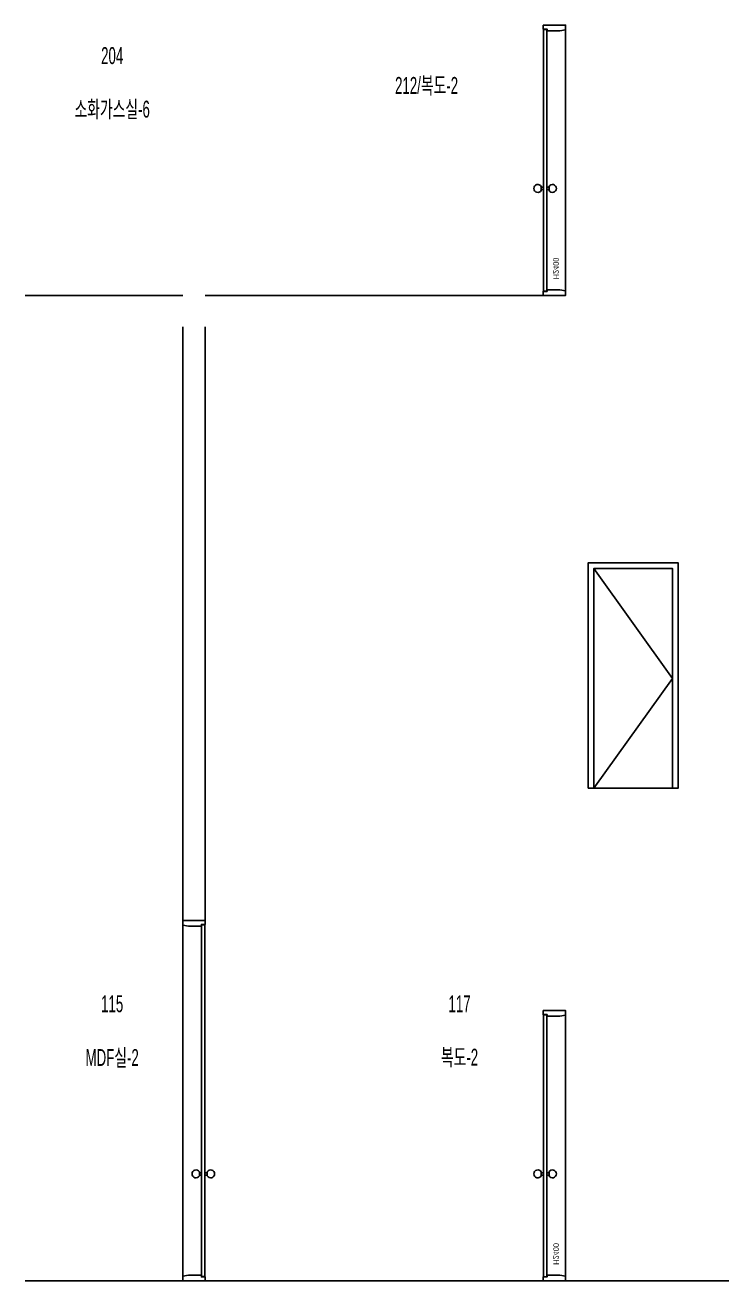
# Model space of a CAD drawing. Header units: millimetres. Extents: x -75040 to 92617, y -36837 to 48530.
# Drawn here: x 76200 to 82450, y 0 to 11150 of the extents above; entities that cross this region are included whole.
import ezdxf
from ezdxf.enums import TextEntityAlignment as Align

# ---------------------------------------------------------------- set-up
doc = ezdxf.new("R2010")
doc.units = ezdxf.units.MM
doc.header["$LTSCALE"] = 60
for name, color, linetype in [('!A-BOLCK', 7, 'Continuous'), ('A-ELE-8', 8, 'Continuous'), ('A-FIN', 6, 'Continuous'), ('A-WALL-D', 7, 'Continuous'), ('A-WID', 4, 'Continuous'), ('HAT', 8, 'Continuous')]:
    doc.layers.add(name, color=color, linetype=linetype)
doc.layers.add('A-CON', color=2, linetype='Continuous', lineweight=9)
doc.layers.add('NOPLOT', color=191, linetype='Continuous', plot=False)
doc.layers.add('NOPLOT-TEXT', color=11, linetype='Continuous', plot=False)
doc.styles.add('Gtx', font='')
doc.styles.get('Gtx').set_extended_font_data('Dotum')

# ---------------------------------------------------------------- blocks, each defined once
blk = doc.blocks.new('A$C1A2D4F7E--')
at = {"layer": 'A-ELE-8', "ltscale": 20}
blk.add_line((0, 2358, 0), (0, 42), dxfattribs=at)
at = {"layer": 'A-WID'}
for p, q in [((147, 932), (147, 968)), ((147, 960), (167, 960)), ((147, 940), (167, 940)), ((217, 960), (197, 960)), ((217, 940), (197, 940)), ((217, 932), (217, 968))]:
    blk.add_line(p, q, dxfattribs=at)
for points in [[(200, 2400), (0, 2400), (0, 2358), (0, 2358), (50, 2350), (65, 2350), (65, 2350), (165, 2350), (165, 2365), (200, 2365), (200, 2373), (200, 2373), (200, 2400)], [(197, 2362), (197, 37), (167, 37), (167, 2362)], [(200, 0), (0, 0), (0, 42), (0, 42), (50, 50), (65, 50), (65, 50), (165, 50), (165, 35), (200, 35), (200, 27), (200, 27), (200, 0)]]:
    blk.add_lwpolyline(points, close=True, dxfattribs=at)
for centre, start, end in [((117, 950), 31.0027, 328.9973), ((247, 950), 211.0027, 148.9973)]:
    blk.add_arc(centre, 35, start, end, dxfattribs=at)
at = {"layer": 'NOPLOT', "color": 1, "style": 'Gtx'}
blk.add_text('H2400', height=50, rotation=90, dxfattribs=at).set_placement((110, 143))
blk = doc.blocks.new('A$Cd65bf199')
at = {"layer": 'HAT', "linetype": 'Continuous', "elevation": 0}
blk.add_lwpolyline([(0, 0), (800, 0), (800, 2000), (0, 2000)], close=True, dxfattribs=at)
for points in [[(50, 0), (50, 1950), (750, 1950), (750, 0)], [(50, 0), (750, 975), (50, 1950)]]:
    blk.add_lwpolyline(points, dxfattribs=at)

msp = doc.modelspace()

# ---------------------------------------------------------------- linework, layer by layer
at = {"layer": 'A-ELE-8', "ltscale": 20}
msp.add_line((77600, 3158), (77600, 42), dxfattribs=at)
at = {"layer": 'A-FIN'}
for p, q in [((76200, 8750), (77600, 8750)), ((77800, 8750), (80800, 8750)), ((76200, 0, 0), (80800, 0, 0)), ((81000, 0, 0), (82450, 0, 0))]:
    msp.add_line(p, q, dxfattribs=at)
at = {"layer": 'A-WALL-D'}
for p, q in [((77600, 8470), (77600, 3200)), ((77800, 8470), (77800, 3200)), ((77600, 3200), (77800, 3200))]:
    msp.add_line(p, q, dxfattribs=at)
at = {"layer": 'A-WID'}
for p, q in [((77747.5, 932), (77747.5, 968)), ((77747.5, 960), (77767.5, 960)), ((77747.5, 940), (77767.5, 940)), ((77817.5, 960), (77797.5, 960)), ((77817.5, 940), (77797.5, 940)), ((77817.5, 932), (77817.5, 968))]:
    msp.add_line(p, q, dxfattribs=at)
at = {"layer": 'A-WID', "elevation": 0}
for points in [[(77800, 3200), (77600, 3200), (77600, 3158), (77600, 3158), (77650, 3150), (77665, 3150), (77665, 3150), (77765, 3150), (77765, 3165), (77800, 3165), (77800, 3173), (77800, 3173), (77800, 3200)], [(77797.5, 3162), (77797.5, 37.5), (77767.5, 37.5), (77767.5, 3162)], [(77800, 0), (77600, 0), (77600, 42), (77600, 42), (77650, 50), (77665, 50), (77665, 50), (77765, 50), (77765, 35), (77800, 35), (77800, 27), (77800, 27), (77800, 0)]]:
    msp.add_lwpolyline(points, close=True, dxfattribs=at)
at = {"layer": 'A-WID'}
for centre, start, end in [((77717.5, 950), 31.00272, 328.99728), ((77847.5, 950), 211.00272, 148.99728)]:
    msp.add_arc(centre, 35, start, end, dxfattribs=at)

# ---------------------------------------------------------------- block references
at = {"layer": '!A-BOLCK', "xscale": -1}
for p in [(81000, 8750), (81000, 0)]:
    msp.add_blockref('A$C1A2D4F7E--', p, dxfattribs=at)
at = {"layer": 'A-CON'}
msp.add_blockref('A$Cd65bf199', (81200, 4375), dxfattribs=at)

# ---------------------------------------------------------------- texts
at = {"layer": 'NOPLOT-TEXT', "style": 'Gtx', "width": 0.6}
for s, p in [('204', (76973.2, 10879.5)), ('212/복도-2', (79765.3, 10614.3)), ('소화가스실-6', (76973.2, 10405.6)), ('115', (76973.2, 2459.8)), ('117', (80057.9, 2459.8)), ('MDF실-2', (76973.2, 1985.9)), ('복도-2', (80057.9, 1985.9))]:
    msp.add_text(s, height=150, dxfattribs=at).set_placement(p, align=Align.MIDDLE)

doc.saveas('drawing.dxf')
